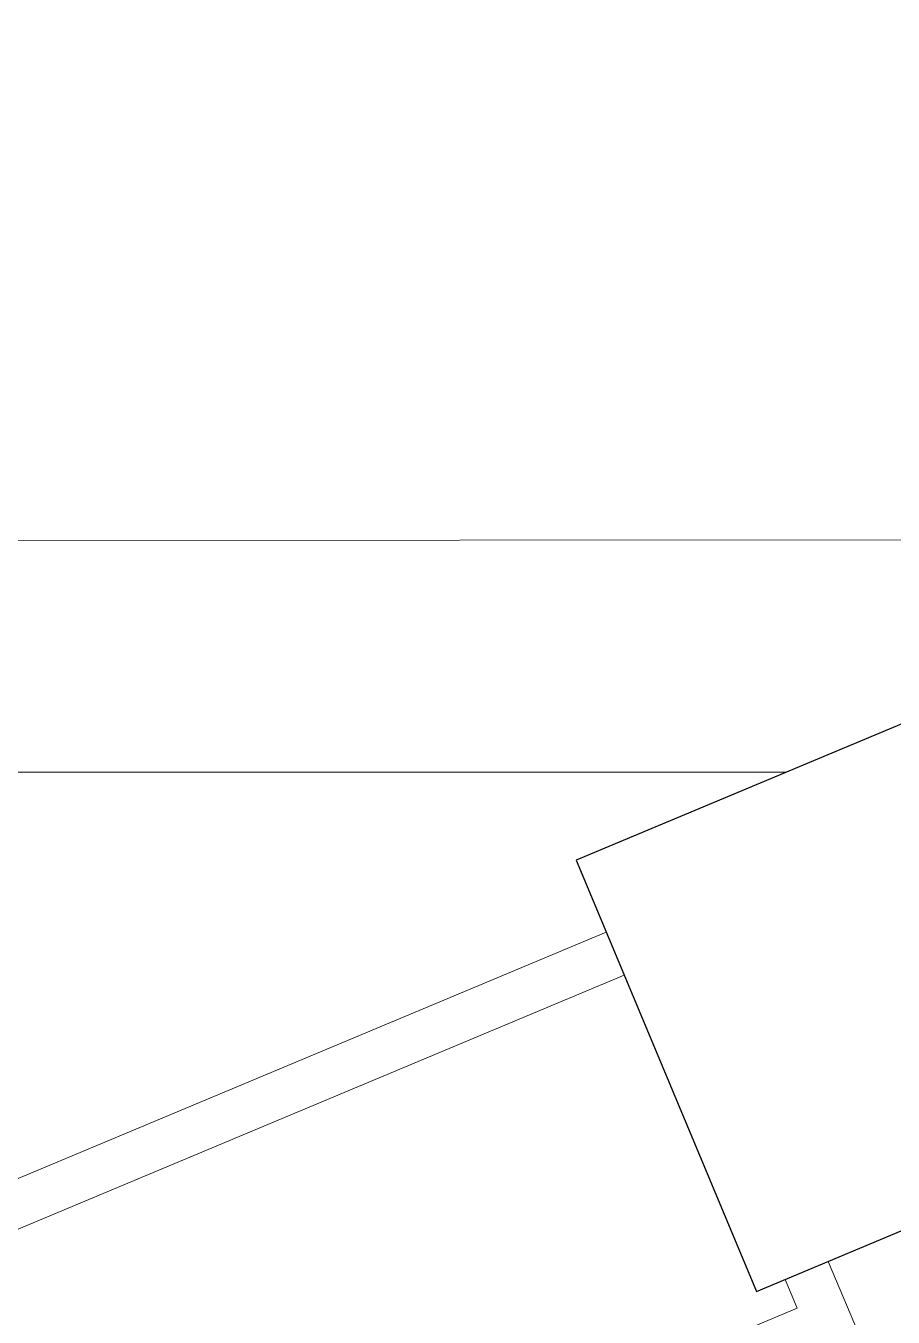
# Model space of a CAD drawing. Header units: millimetres. Extents: x 3468 to 20390, y -976 to 7887.
# Drawn here: x 15364.3 to 15475.7, y 7470.2 to 7636 of the extents above; entities that cross this region are included whole.
import ezdxf

# ---------------------------------------------------------------- set-up
doc = ezdxf.new("R2010")
doc.units = ezdxf.units.MM
for name, color, linetype, lineweight in [('MURO', 1, 'Continuous', 25), ('vetro', 140, 'Continuous', 15), ('Wall', 7, 'Continuous', 20)]:
    doc.layers.add(name, color=color, linetype=linetype, lineweight=lineweight)

msp = doc.modelspace()

# ---------------------------------------------------------------- linework, layer by layer
at = {"layer": 'MURO'}
for p, q in [((16059.54, 7790.43), (15434.94, 7528.89)), ((15458.11, 7473.54), (16082.72, 7735.09)), ((15434.94, 7528.89), (15458.11, 7473.54))]:
    msp.add_line(p, q, dxfattribs=at)
at = {"layer": 'vetro'}
for p, q in [((15438.8, 7519.66), (15254.22, 7442.37)), ((15441.12, 7514.13), (15262.07, 7439.16)), ((15471.2, 7468.18), (15467.33, 7477.4)), ((15463.34, 7471.4), (15461.8, 7475.09)), ((15280.61, 7394.88), (15463.34, 7471.4))]:
    msp.add_line(p, q, dxfattribs=at)
at = {"layer": 'Wall'}
for p, q in [((15255.93, 7569.83), (15533.3, 7570.07)), ((15461.97, 7540.21), (15255.93, 7540.21))]:
    msp.add_line(p, q, dxfattribs=at)

doc.saveas('drawing.dxf')
